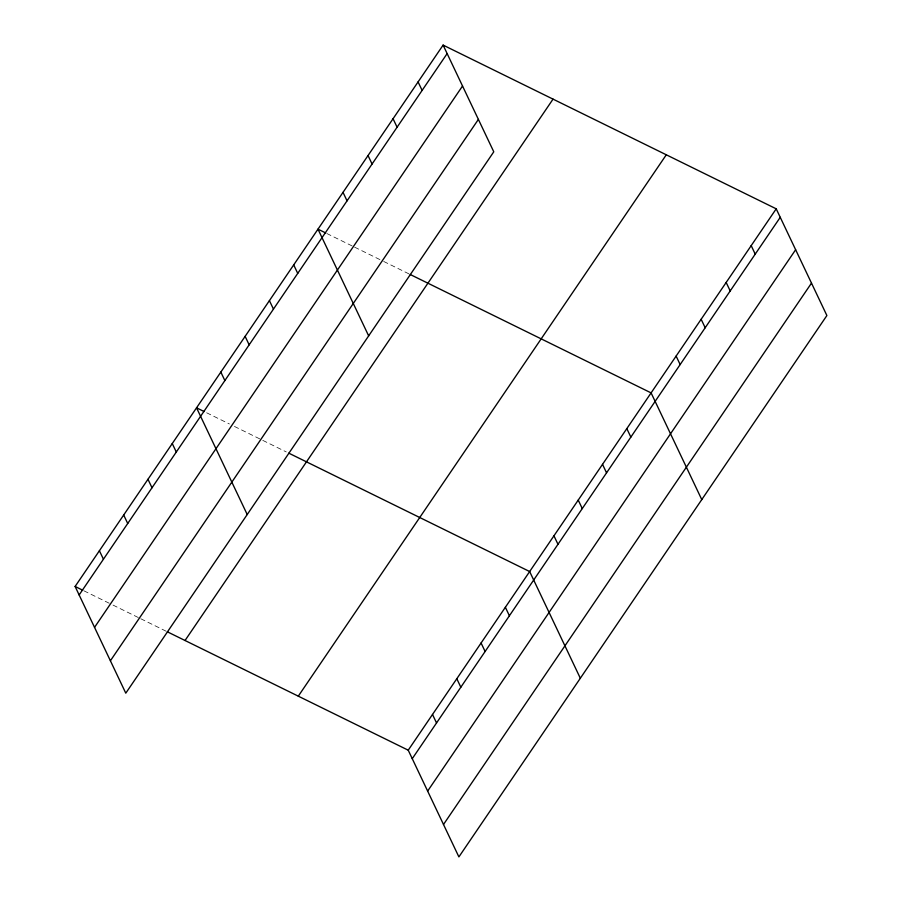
<?xml version="1.0" encoding="UTF-8"?>
<svg xmlns="http://www.w3.org/2000/svg" width="902" height="902" viewBox="0 0 902 902"><rect width="100%" height="100%" fill="white"/><g stroke="black" fill="none" stroke-linecap="round" stroke-linejoin="round"><path stroke-width="0.68" stroke-dasharray="4.51 3.38" d="M326.84 233.517L352.107 245.93M354.633 247.171L382.425 260.836M383.7 261.456L408.967 273.881M206.659 412.789L229.401 423.963M234.452 426.443L286.261 451.913M83.954 590.821L109.221 603.235M113.021 605.095L139.551 618.141M140.813 618.761L166.081 631.186"/><path stroke-width="1.35" d="M443.107 45.1L493.777 151.807L125.784 693.176L75.114 586.469L443.107 45.1L776.216 208.824L826.886 315.531L458.892 856.9L408.223 750.193L167.344 631.806M79.139 594.959L447.144 53.59M94.53 627.375L462.534 86.006M110.394 660.771L478.387 119.402M185.034 640.499L553.039 99.13M298.291 696.164L666.296 154.794M408.223 750.193L776.216 208.824M412.248 758.683L780.253 217.314M427.638 791.099L795.643 249.719M443.502 824.484L811.496 283.115M325.577 232.896L317.989 229.164L368.659 335.871M410.23 274.501L651.097 392.889L701.767 499.595M204.134 411.549L196.546 407.817L247.216 514.523M288.787 453.154L529.654 571.541L580.324 678.248M75.114 586.469L82.691 590.201M751.197 245.637L755.222 254.127M726.166 282.45L730.203 290.94M701.147 319.263L705.184 327.753M676.128 356.076L680.153 364.566M626.811 428.619L630.848 437.109M602.525 464.35L606.55 472.84M418.088 81.913L422.125 90.403M578.238 500.08L582.264 508.57M393.058 118.726L397.094 127.216M553.952 535.811L557.977 544.301M368.039 155.539L372.075 164.029M343.019 192.351L347.044 200.842M505.368 607.271L509.404 615.762M481.082 643.002L485.118 651.492M293.702 264.895L297.739 273.385M456.795 678.732L460.832 687.223M269.416 300.625L273.453 309.115M432.509 714.463L436.534 722.953M245.13 336.356L249.155 344.846M220.843 372.086L224.869 380.576M172.259 443.547L176.296 452.037M147.973 479.278L152.01 487.768M123.687 515.008L127.723 523.498M99.4 550.739L103.437 559.229"/></g></svg>
